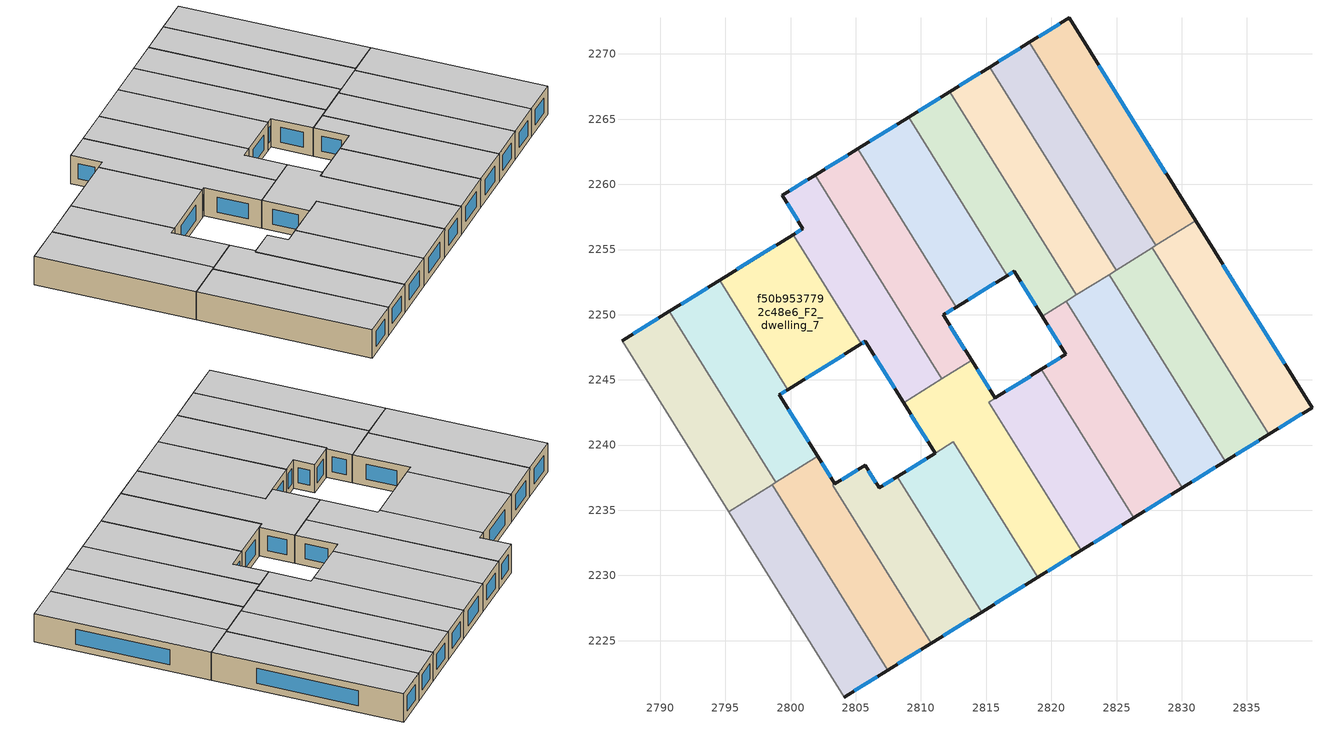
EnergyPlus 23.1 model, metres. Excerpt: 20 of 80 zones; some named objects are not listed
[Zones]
f50b9537792c48e6_F2_dwelling_0
 floor to f50b9537792c48e6_F1_dwelling_0 (EU_floor_Construction): 2821.37,2272.77 2831.06,2257.21 2828.02,2255.31 2818.32,2270.88 z6
 wall outside (EU_wall_Construction): 2831.06,2257.21 2821.37,2272.77 2818.32,2270.88 z6:9
 wall to f50b9537792c48e6_F2_dwelling_1 (EU_wall_Construction): 2818.32,2270.88 2828.02,2255.31 z6:9
 wall to f50b9537792c48e6_F2_dwelling_10 (EU_wall_Construction): 2828.02,2255.31 2831.06,2257.21 z6:9
 window (EU_Window_Construction): 2820.65,2272.33 2819.03,2271.32 / 2828.79,2260.86 2823.64,2269.12 z6.7:8.3
 ceiling to f50b9537792c48e6_F3_dwelling_0 (EU_floor_Construction): 2831.06,2257.21 2821.37,2272.77 2818.32,2270.88 2828.02,2255.31 z9
f50b9537792c48e6_F2_dwelling_1
 floor to f50b9537792c48e6_F1_dwelling_1 (EU_floor_Construction): 2818.32,2270.88 2828.02,2255.31 2824.97,2253.41 2815.27,2268.99 z6
 wall outside (EU_wall_Construction): 2818.32,2270.88 2815.27,2268.99 z6:9
 wall to f50b9537792c48e6_F2_dwelling_2 (EU_wall_Construction): 2815.27,2268.99 2824.97,2253.41 z6:9
 wall to f50b9537792c48e6_F2_dwelling_11 (EU_wall_Construction): 2824.97,2253.41 2827.75,2255.15 z6:9
 wall to f50b9537792c48e6_F2_dwelling_10 (EU_wall_Construction): 2827.75,2255.15 2828.02,2255.31 z6:9
 window (EU_Window_Construction): 2817.6,2270.44 2815.98,2269.44 z6.7:8.3
 ceiling to f50b9537792c48e6_F3_dwelling_1 (EU_floor_Construction): 2828.02,2255.31 2818.32,2270.88 2815.27,2268.99 2824.97,2253.41 z9
f50b9537792c48e6_F2_dwelling_10
 floor to f50b9537792c48e6_F1_dwelling_10 (EU_floor_Construction): 2831.06,2257.21 2839.99,2242.88 2836.68,2240.82 2827.75,2255.15 z6
 wall outside (EU_wall_Construction): 2836.68,2240.82 2839.99,2242.88 2831.06,2257.21 z6:9
 wall to f50b9537792c48e6_F2_dwelling_11 (EU_wall_Construction): 2827.75,2255.15 2836.68,2240.82 z6:9
 window (EU_Window_Construction): 2837.9,2246.24 2833.16,2253.84 / 2837.45,2241.31 2839.21,2242.39 z6.7:8.3
 ceiling to f50b9537792c48e6_F3_dwelling_10 (EU_floor_Construction): 2839.99,2242.88 2831.06,2257.21 2827.75,2255.15 2836.68,2240.82 z9
f50b9537792c48e6_F2_dwelling_11
 floor to f50b9537792c48e6_F1_dwelling_11 (EU_floor_Construction): 2827.75,2255.15 2836.68,2240.82 2833.36,2238.77 2824.44,2253.08 z6
 wall outside (EU_wall_Construction): 2833.36,2238.77 2836.68,2240.82 z6:9
 wall to f50b9537792c48e6_F2_dwelling_12 (EU_wall_Construction): 2824.44,2253.08 2833.36,2238.77 z6:9
 wall to f50b9537792c48e6_F2_dwelling_2 (EU_wall_Construction): 2824.97,2253.41 2824.44,2253.08 z6:9
 window (EU_Window_Construction): 2834.14,2239.25 2835.9,2240.34 z6.7:8.3
 ceiling to f50b9537792c48e6_F3_dwelling_11 (EU_floor_Construction): 2836.68,2240.82 2827.75,2255.15 2824.44,2253.08 2833.36,2238.77 z9
f50b9537792c48e6_F2_dwelling_12
 floor to f50b9537792c48e6_F1_dwelling_12 (EU_floor_Construction): 2824.44,2253.08 2833.36,2238.77 2830.04,2236.71 2821.13,2251.02 z6
 wall outside (EU_wall_Construction): 2830.04,2236.71 2833.36,2238.77 z6:9
 wall to f50b9537792c48e6_F2_dwelling_13 (EU_wall_Construction): 2821.13,2251.02 2830.04,2236.71 z6:9
 wall to f50b9537792c48e6_F2_dwelling_2 (EU_wall_Construction): 2824.44,2253.08 2821.93,2251.52 z6:9
 wall to f50b9537792c48e6_F2_dwelling_3 (EU_wall_Construction): 2821.93,2251.52 2821.13,2251.02 z6:9
 window (EU_Window_Construction): 2830.82,2237.2 2832.58,2238.29 z6.7:8.3
 ceiling to f50b9537792c48e6_F3_dwelling_12 (EU_floor_Construction): 2833.36,2238.77 2824.44,2253.08 2821.13,2251.02 2830.04,2236.71 z9
f50b9537792c48e6_F2_dwelling_13
 floor to f50b9537792c48e6_F1_dwelling_13 (EU_floor_Construction): 2821.13,2251.02 2830.04,2236.71 2826.33,2234.42 2819.24,2245.8 2821.12,2246.97 2819.3,2249.88 z6
 wall outside (EU_wall_Construction): 2819.3,2249.88 2821.12,2246.97 2819.24,2245.8 / 2826.33,2234.42 2830.04,2236.71 z6:9
 wall to f50b9537792c48e6_F2_dwelling_14 (EU_wall_Construction): 2819.24,2245.8 2826.33,2234.42 z6:9
 wall to f50b9537792c48e6_F2_dwelling_3 (EU_wall_Construction): 2821.13,2251.02 2819.3,2249.88 z6:9
 window (EU_Window_Construction): 2819.73,2249.2 2820.7,2247.65 / 2827.2,2234.96 2829.17,2236.18 / 2820.68,2246.69 2819.68,2246.08 z6.7:8.3
 ceiling to f50b9537792c48e6_F3_dwelling_13 (EU_floor_Construction): 2830.04,2236.71 2821.13,2251.02 2819.3,2249.88 2821.12,2246.97 2819.24,2245.8 2826.33,2234.42 z9
f50b9537792c48e6_F2_dwelling_14
 floor to f50b9537792c48e6_F1_dwelling_14 (EU_floor_Construction): 2819.24,2245.8 2826.33,2234.42 2822.29,2231.92 2815.2,2243.3 2815.69,2243.61 z6
 wall outside (EU_wall_Construction): 2822.29,2231.92 2826.33,2234.42 / 2819.24,2245.8 2815.69,2243.61 z6:9
 wall to f50b9537792c48e6_F2_dwelling_15 (EU_wall_Construction): 2815.68,2243.61 2815.2,2243.3 2822.29,2231.92 z6:9
 window (EU_Window_Construction): 2823.24,2232.51 2825.38,2233.83 / 2818.41,2245.29 2816.52,2244.13 z6.7:8.3
 ceiling to f50b9537792c48e6_F3_dwelling_14 (EU_floor_Construction): 2826.33,2234.42 2819.24,2245.8 2815.69,2243.61 2815.2,2243.3 2822.29,2231.92 z9
f50b9537792c48e6_F2_dwelling_15
 floor to f50b9537792c48e6_F1_dwelling_15 (EU_floor_Construction): 2815.69,2243.61 2815.2,2243.3 2822.28,2231.92 2818.96,2229.86 2812.48,2240.25 2811.08,2239.38 2808.66,2243.25 2813.88,2246.5 z6
 wall outside (EU_wall_Construction): 2818.96,2229.86 2822.28,2231.92 / 2808.66,2243.25 2811.08,2239.38 / 2815.69,2243.61 2813.88,2246.5 z6:9
 wall to f50b9537792c48e6_F2_dwelling_16 (EU_wall_Construction): 2812.49,2240.24 2818.96,2229.86 / 2811.08,2239.38 2812.48,2240.25 z6:9
 wall to f50b9537792c48e6_F2_dwelling_6 (EU_wall_Construction): 2811.61,2245.09 2808.66,2243.25 z6:9
 wall to f50b9537792c48e6_F2_dwelling_5 (EU_wall_Construction): 2813.88,2246.5 2811.61,2245.09 z6:9
 window (EU_Window_Construction): 2819.74,2230.34 2821.5,2231.43 / 2809.23,2242.34 2810.51,2240.29 / 2815.26,2244.29 2814.3,2245.82 z6.7:8.3
 ceiling to f50b9537792c48e6_F3_dwelling_15 (EU_floor_Construction): 2822.28,2231.92 2815.2,2243.3 2815.69,2243.61 2813.88,2246.5 2808.66,2243.25 2811.08,2239.38 2812.48,2240.25 2818.96,2229.86 z9
f50b9537792c48e6_F2_dwelling_16
 floor to f50b9537792c48e6_F1_dwelling_16 (EU_floor_Construction): 2812.49,2240.24 2818.96,2229.86 2814.65,2227.19 2808.18,2237.58 z6
 wall outside (EU_wall_Construction): 2814.65,2227.19 2818.96,2229.86 / 2811.08,2239.37 2808.18,2237.58 z6:9
 wall to f50b9537792c48e6_F2_dwelling_17 (EU_wall_Construction): 2808.18,2237.58 2814.65,2227.19 z6:9
 window (EU_Window_Construction): 2815.66,2227.82 2817.95,2229.23 / 2810.4,2238.95 2808.86,2238 z6.7:8.3
 ceiling to f50b9537792c48e6_F3_dwelling_16 (EU_floor_Construction): 2818.96,2229.86 2812.49,2240.24 2808.18,2237.58 2814.65,2227.19 z9
f50b9537792c48e6_F2_dwelling_17
 floor to f50b9537792c48e6_F1_dwelling_17 (EU_floor_Construction): 2808.18,2237.58 2814.65,2227.19 2810.78,2224.8 2803.23,2236.92 2803.39,2237.02 2805.71,2238.45 2806.79,2236.71 z6
 wall outside (EU_wall_Construction): 2810.78,2224.8 2814.65,2227.19 / 2808.18,2237.58 2806.79,2236.71 2805.71,2238.45 2803.39,2237.02 z6:9
 wall to f50b9537792c48e6_F2_dwelling_18 (EU_wall_Construction): 2803.39,2237.02 2803.23,2236.92 2810.78,2224.8 z6:9
 window (EU_Window_Construction): 2811.69,2225.36 2813.74,2226.63 / 2805.16,2238.12 2803.94,2237.36 / 2806.53,2237.12 2805.96,2238.04 / 2807.86,2237.38 2807.12,2236.92 z6.7:8.3
 ceiling to f50b9537792c48e6_F3_dwelling_17 (EU_floor_Construction): 2814.65,2227.19 2808.18,2237.58 2806.79,2236.71 2805.71,2238.45 2803.39,2237.02 2803.23,2236.92 2810.78,2224.8 z9
f50b9537792c48e6_F2_dwelling_18
 floor to f50b9537792c48e6_F1_dwelling_18 (EU_floor_Construction): 2803.39,2237.02 2803.23,2236.92 2810.78,2224.8 2807.45,2222.73 2798.58,2236.97 2801.91,2239.04 2802.07,2239.14 z6
 wall outside (EU_wall_Construction): 2803.39,2237.02 2802.07,2239.14 / 2807.45,2222.73 2810.78,2224.8 z6:9
 wall to f50b9537792c48e6_F2_dwelling_19 (EU_wall_Construction): 2798.58,2236.97 2807.45,2222.73 z6:9
 wall to f50b9537792c48e6_F2_dwelling_8 (EU_wall_Construction): 2802.07,2239.14 2801.91,2239.04 2798.86,2237.15 z6:9
 wall to f50b9537792c48e6_F2_dwelling_9 (EU_wall_Construction): 2798.86,2237.15 2798.58,2236.97 z6:9
 window (EU_Window_Construction): 2803.08,2237.52 2802.38,2238.64 / 2808.23,2223.22 2810,2224.31 z6.7:8.3
 ceiling to f50b9537792c48e6_F3_dwelling_18 (EU_floor_Construction): 2810.78,2224.8 2803.23,2236.92 2803.39,2237.02 2802.07,2239.14 2801.91,2239.04 2798.58,2236.97 2807.45,2222.73 z9
f50b9537792c48e6_F2_dwelling_19
 floor to f50b9537792c48e6_F1_dwelling_19 (EU_floor_Construction): 2798.58,2236.97 2807.45,2222.73 2804.11,2220.67 2795.24,2234.89 z6
 wall outside (EU_wall_Construction): 2804.11,2220.67 2807.45,2222.73 z6:9
 wall adiabatic (EU_wall_Construction): 2795.24,2234.89 2804.11,2220.67 z6:9
 wall to f50b9537792c48e6_F2_dwelling_9 (EU_wall_Construction): 2798.58,2236.97 2795.24,2234.89 z6:9
 window (EU_Window_Construction): 2804.89,2221.15 2806.66,2222.25 z6.7:8.3
 ceiling to f50b9537792c48e6_F3_dwelling_19 (EU_floor_Construction): 2807.45,2222.73 2798.58,2236.97 2795.24,2234.89 2804.11,2220.67 z9
f50b9537792c48e6_F2_dwelling_2
 floor to f50b9537792c48e6_F1_dwelling_2 (EU_floor_Construction): 2815.27,2268.99 2824.97,2253.41 2821.93,2251.52 2812.22,2267.11 z6
 wall outside (EU_wall_Construction): 2815.27,2268.99 2812.22,2267.11 z6:9
 wall to f50b9537792c48e6_F2_dwelling_3 (EU_wall_Construction): 2812.22,2267.11 2821.93,2251.52 z6:9
 window (EU_Window_Construction): 2814.55,2268.55 2812.93,2267.55 z6.7:8.3
 ceiling to f50b9537792c48e6_F3_dwelling_2 (EU_floor_Construction): 2824.97,2253.41 2815.27,2268.99 2812.22,2267.11 2821.93,2251.52 z9
f50b9537792c48e6_F2_dwelling_3
 floor to f50b9537792c48e6_F1_dwelling_3 (EU_floor_Construction): 2812.22,2267.11 2821.93,2251.52 2819.3,2249.88 2817.15,2253.34 2816.61,2253 2809.05,2265.15 z6
 wall outside (EU_wall_Construction): 2812.22,2267.11 2809.05,2265.15 / 2816.61,2253 2817.15,2253.34 2819.3,2249.88 z6:9
 wall to f50b9537792c48e6_F2_dwelling_4 (EU_wall_Construction): 2809.05,2265.15 2816.61,2253 z6:9
 window (EU_Window_Construction): 2811.47,2266.65 2809.79,2265.61 / 2817.66,2252.52 2818.8,2250.69 / 2816.74,2253.08 2817.02,2253.26 z6.7:8.3
 ceiling to f50b9537792c48e6_F3_dwelling_3 (EU_floor_Construction): 2821.93,2251.52 2812.22,2267.11 2809.05,2265.15 2816.61,2253 2817.15,2253.34 2819.3,2249.88 z9
f50b9537792c48e6_F2_dwelling_4
 floor to f50b9537792c48e6_F1_dwelling_4 (EU_floor_Construction): 2809.05,2265.15 2816.61,2253 2812.7,2250.59 2805.14,2262.72 z6
 wall outside (EU_wall_Construction): 2812.7,2250.59 2816.61,2253 / 2809.05,2265.15 2805.14,2262.72 z6:9
 wall to f50b9537792c48e6_F2_dwelling_5 (EU_wall_Construction): 2805.14,2262.72 2812.7,2250.59 z6:9
 window (EU_Window_Construction): 2813.62,2251.15 2815.7,2252.44 / 2808.13,2264.58 2806.06,2263.29 z6.7:8.3
 ceiling to f50b9537792c48e6_F3_dwelling_4 (EU_floor_Construction): 2816.61,2253 2809.05,2265.15 2805.14,2262.72 2812.7,2250.59 z9
f50b9537792c48e6_F2_dwelling_5
 floor to f50b9537792c48e6_F1_dwelling_5 (EU_floor_Construction): 2805.14,2262.72 2812.7,2250.59 2811.72,2249.98 2813.88,2246.5 2811.61,2245.09 2801.88,2260.7 z6
 wall outside (EU_wall_Construction): 2805.14,2262.72 2801.88,2260.7 / 2813.88,2246.5 2811.72,2249.98 2812.7,2250.59 z6:9
 wall to f50b9537792c48e6_F2_dwelling_6 (EU_wall_Construction): 2801.88,2260.7 2811.61,2245.09 z6:9
 window (EU_Window_Construction): 2804.37,2262.25 2802.64,2261.18 / 2811.95,2250.12 2812.47,2250.44 / 2813.37,2247.32 2812.22,2249.16 z6.7:8.3
 ceiling to f50b9537792c48e6_F3_dwelling_5 (EU_floor_Construction): 2813.88,2246.5 2811.72,2249.98 2812.7,2250.59 2805.14,2262.72 2801.88,2260.7 2811.61,2245.09 z9
f50b9537792c48e6_F2_dwelling_6
 floor to f50b9537792c48e6_F1_dwelling_6 (EU_floor_Construction): 2801.88,2260.7 2811.61,2245.09 2808.66,2243.25 2805.74,2247.95 2805.43,2247.76 2800.21,2256.15 2800.95,2256.61 2799.36,2259.15 z6
 wall outside (EU_wall_Construction): 2801.88,2260.7 2799.36,2259.15 2800.95,2256.61 2800.21,2256.15 / 2805.43,2247.76 2805.74,2247.95 2808.66,2243.25 z6:9
 wall to f50b9537792c48e6_F2_dwelling_7 (EU_wall_Construction): 2800.21,2256.15 2805.43,2247.76 z6:9
 window (EU_Window_Construction): 2800.77,2256.5 2800.38,2256.25 / 2799.73,2258.55 2800.58,2257.2 / 2801.29,2260.34 2799.95,2259.51 / 2806.42,2246.84 2807.98,2244.36 / 2805.51,2247.8 2805.67,2247.9 z6.7:8.3
 ceiling to f50b9537792c48e6_F3_dwelling_6 (EU_floor_Construction): 2811.61,2245.09 2801.88,2260.7 2799.36,2259.15 2800.95,2256.61 2800.21,2256.15 2805.43,2247.76 2805.74,2247.95 2808.66,2243.25 z9
f50b9537792c48e6_F2_dwelling_7
 floor to f50b9537792c48e6_F1_dwelling_7 (EU_floor_Construction): 2800.21,2256.15 2805.43,2247.76 2799.78,2244.25 2794.55,2252.64 z6
 wall outside (EU_wall_Construction): 2799.78,2244.25 2805.43,2247.76 / 2800.21,2256.15 2794.55,2252.64 z6:9
 wall to f50b9537792c48e6_F2_dwelling_8 (EU_wall_Construction): 2794.55,2252.64 2799.78,2244.25 z6:9
 window (EU_Window_Construction): 2801.11,2245.07 2804.11,2246.93 / 2798.88,2255.32 2795.88,2253.47 z6.7:8.3
 ceiling to f50b9537792c48e6_F3_dwelling_7 (EU_floor_Construction): 2805.43,2247.76 2800.21,2256.15 2794.55,2252.64 2799.78,2244.25 z9
f50b9537792c48e6_F2_dwelling_8
 floor to f50b9537792c48e6_F1_dwelling_8 (EU_floor_Construction): 2794.55,2252.64 2799.78,2244.25 2799.13,2243.85 2802.07,2239.14 2798.86,2237.15 2790.69,2250.26 z6
 wall outside (EU_wall_Construction): 2794.55,2252.64 2790.69,2250.26 / 2802.07,2239.14 2799.13,2243.85 2799.78,2244.25 z6:9
 wall to f50b9537792c48e6_F2_dwelling_9 (EU_wall_Construction): 2790.69,2250.26 2798.86,2237.15 z6:9
 window (EU_Window_Construction): 2793.64,2252.08 2791.6,2250.82 / 2799.28,2243.94 2799.63,2244.16 / 2801.38,2240.25 2799.82,2242.74 z6.7:8.3
 ceiling to f50b9537792c48e6_F3_dwelling_8 (EU_floor_Construction): 2802.07,2239.14 2799.13,2243.85 2799.78,2244.25 2794.55,2252.64 2790.69,2250.26 2798.86,2237.15 z9
f50b9537792c48e6_F2_dwelling_9
 floor to f50b9537792c48e6_F1_dwelling_9 (EU_floor_Construction): 2790.69,2250.26 2798.86,2237.15 2795.24,2234.89 2787.07,2248.02 z6
 wall outside (EU_wall_Construction): 2790.69,2250.26 2787.07,2248.02 z6:9
 wall adiabatic (EU_wall_Construction): 2787.07,2248.02 2795.24,2234.89 z6:9
 window (EU_Window_Construction): 2789.84,2249.73 2787.92,2248.54 z6.7:8.3
 ceiling to f50b9537792c48e6_F3_dwelling_9 (EU_floor_Construction): 2798.86,2237.15 2790.69,2250.26 2787.07,2248.02 2795.24,2234.89 z9
[Building]
EU S2 Campaign: North Axis=0; Terrain=City; Solar Distribution=FullExterior
[Site:Location]
Budapest.Ferenc.Liszt.Intl.AP: Latitude=47.437; Longitude=19.256; Time Zone=1; Elevation=185
[SizingPeriod:WeatherFileDays]
AnnualSizingPeriod: Begin Month=1; Begin Day of Month=1; End Month=12; End Day of Month=31; Day of Week for Start Day=Monday; Use Weather File Daylight Saving Period=No; Use Weather File Rain and Snow Indicators=No
[MATERIAL]
EU_InternalMass_Material: Roughness=MediumRough; Thickness=0.1; Conductivity=1; Density=1800; Specific Heat=900; Thermal Absorptance=0.9; Solar Absorptance=0.7; Visible Absorptance=0.7
[MATERIAL:NOMASS] Roughness=MediumRough; Thermal Absorptance=0.9; Solar Absorptance=0.7; Visible Absorptance=0.7
Name | Thermal Resistance
EU_wall_NoMass | 0.832559
EU_floor_NoMass | 0.872794
[WINDOWMATERIAL:SIMPLEGLAZINGSYSTEM]
EU_Window_SimpleGlazing: UFactor=2.79869; Solar Heat Gain Coefficient=0.75; Visible Transmittance=0.75
[CONSTRUCTION]
EU_wall_Construction: EU_wall_NoMass
EU_floor_Construction: EU_floor_NoMass
EU_Window_Construction: EU_Window_SimpleGlazing
EU_InternalMass_Construction: EU_InternalMass_Material
[ZONE] Type=1; Multiplier=1; Ceiling Height=autocalculate; Floor Area=autocalculate; Part of Total Floor Area=Yes
Name | Volume
f50b9537792c48e6_F2_dwelling_0; f50b9537792c48e6_F2_dwelling_4 | 197.481
f50b9537792c48e6_F2_dwelling_1; f50b9537792c48e6_F2_dwelling_11 | 197.491
f50b9537792c48e6_F2_dwelling_10; f50b9537792c48e6_F2_dwelling_9 | 197.487
f50b9537792c48e6_F2_dwelling_12 | 197.468
f50b9537792c48e6_F2_dwelling_13 | 197.493
f50b9537792c48e6_F2_dwelling_14 | 191.338
f50b9537792c48e6_F2_dwelling_15 | 226.234
f50b9537792c48e6_F2_dwelling_16 | 185.778
f50b9537792c48e6_F2_dwelling_17 | 185.071
f50b9537792c48e6_F2_dwelling_18 | 198.889
f50b9537792c48e6_F2_dwelling_19 | 197.484
f50b9537792c48e6_F2_dwelling_2 | 197.479
f50b9537792c48e6_F2_dwelling_3 | 197.502
f50b9537792c48e6_F2_dwelling_5 | 197.466
f50b9537792c48e6_F2_dwelling_6 | 197.524
f50b9537792c48e6_F2_dwelling_7 | 197.459
f50b9537792c48e6_F2_dwelling_8 | 197.5
[INTERNALMASS] Construction=EU_InternalMass_Construction
Name | Zone or ZoneList | Surface Area
f50b9537792c48e6_F2_dwelling_0_EU_InternalMass | f50b9537792c48e6_F2_dwelling_0 | 65.8273
f50b9537792c48e6_F2_dwelling_1_EU_InternalMass | f50b9537792c48e6_F2_dwelling_1 | 65.8302
f50b9537792c48e6_F2_dwelling_2_EU_InternalMass | f50b9537792c48e6_F2_dwelling_2 | 65.8262
f50b9537792c48e6_F2_dwelling_3_EU_InternalMass | f50b9537792c48e6_F2_dwelling_3 | 65.8343
f50b9537792c48e6_F2_dwelling_4_EU_InternalMass | f50b9537792c48e6_F2_dwelling_4 | 65.8269
f50b9537792c48e6_F2_dwelling_5_EU_InternalMass | f50b9537792c48e6_F2_dwelling_5 | 65.8221
f50b9537792c48e6_F2_dwelling_6_EU_InternalMass | f50b9537792c48e6_F2_dwelling_6 | 65.8412
f50b9537792c48e6_F2_dwelling_7_EU_InternalMass | f50b9537792c48e6_F2_dwelling_7 | 65.8197
f50b9537792c48e6_F2_dwelling_8_EU_InternalMass | f50b9537792c48e6_F2_dwelling_8 | 65.8336
f50b9537792c48e6_F2_dwelling_9_EU_InternalMass | f50b9537792c48e6_F2_dwelling_9 | 65.8288
f50b9537792c48e6_F2_dwelling_10_EU_InternalMass | f50b9537792c48e6_F2_dwelling_10 | 65.8289
f50b9537792c48e6_F2_dwelling_11_EU_InternalMass | f50b9537792c48e6_F2_dwelling_11 | 65.8305
f50b9537792c48e6_F2_dwelling_12_EU_InternalMass | f50b9537792c48e6_F2_dwelling_12 | 65.8225
f50b9537792c48e6_F2_dwelling_13_EU_InternalMass | f50b9537792c48e6_F2_dwelling_13 | 65.831
f50b9537792c48e6_F2_dwelling_14_EU_InternalMass | f50b9537792c48e6_F2_dwelling_14 | 63.7777
f50b9537792c48e6_F2_dwelling_15_EU_InternalMass | f50b9537792c48e6_F2_dwelling_15 | 75.4383
f50b9537792c48e6_F2_dwelling_16_EU_InternalMass | f50b9537792c48e6_F2_dwelling_16 | 61.9368
f50b9537792c48e6_F2_dwelling_17_EU_InternalMass | f50b9537792c48e6_F2_dwelling_17 | 61.6863
f50b9537792c48e6_F2_dwelling_18_EU_InternalMass | f50b9537792c48e6_F2_dwelling_18 | 66.2962
f50b9537792c48e6_F2_dwelling_19_EU_InternalMass | f50b9537792c48e6_F2_dwelling_19 | 65.8278
[OTHEREQUIPMENT] Fuel Type=Electricity; Design Level Calculation Method=Watts/Area; Power per Zone Floor Area=1; Fraction Latent=0; Fraction Radiant=0; Fraction Lost=0; Carbon Dioxide Generation Rate=0; EndUse Subcategory=EU_Step8_InternalGains
Name | Zone or ZoneList or Space or SpaceList | Schedule
EU_Step8_InternalGain_f50b9537792c48e6_F2_dwelling_0_f000 | f50b9537792c48e6_F2_dwelling_0 | EU_Step8_GainSchedule_f50b9537792c48e6_F2_dwelling_0_f000
EU_Step8_InternalGain_f50b9537792c48e6_F2_dwelling_1_f000 | f50b9537792c48e6_F2_dwelling_1 | EU_Step8_GainSchedule_f50b9537792c48e6_F2_dwelling_1_f000
EU_Step8_InternalGain_f50b9537792c48e6_F2_dwelling_2_f000 | f50b9537792c48e6_F2_dwelling_2 | EU_Step8_GainSchedule_f50b9537792c48e6_F2_dwelling_2_f000
EU_Step8_InternalGain_f50b9537792c48e6_F2_dwelling_3_f000 | f50b9537792c48e6_F2_dwelling_3 | EU_Step8_GainSchedule_f50b9537792c48e6_F2_dwelling_3_f000
EU_Step8_InternalGain_f50b9537792c48e6_F2_dwelling_4_f000 | f50b9537792c48e6_F2_dwelling_4 | EU_Step8_GainSchedule_f50b9537792c48e6_F2_dwelling_4_f000
EU_Step8_InternalGain_f50b9537792c48e6_F2_dwelling_5_f000 | f50b9537792c48e6_F2_dwelling_5 | EU_Step8_GainSchedule_f50b9537792c48e6_F2_dwelling_5_f000
EU_Step8_InternalGain_f50b9537792c48e6_F2_dwelling_6_f000 | f50b9537792c48e6_F2_dwelling_6 | EU_Step8_GainSchedule_f50b9537792c48e6_F2_dwelling_6_f000
EU_Step8_InternalGain_f50b9537792c48e6_F2_dwelling_7_f000 | f50b9537792c48e6_F2_dwelling_7 | EU_Step8_GainSchedule_f50b9537792c48e6_F2_dwelling_7_f000
EU_Step8_InternalGain_f50b9537792c48e6_F2_dwelling_8_f000 | f50b9537792c48e6_F2_dwelling_8 | EU_Step8_GainSchedule_f50b9537792c48e6_F2_dwelling_8_f000
EU_Step8_InternalGain_f50b9537792c48e6_F2_dwelling_9_f000 | f50b9537792c48e6_F2_dwelling_9 | EU_Step8_GainSchedule_f50b9537792c48e6_F2_dwelling_9_f000
EU_Step8_InternalGain_f50b9537792c48e6_F2_dwelling_10_f000 | f50b9537792c48e6_F2_dwelling_10 | EU_Step8_GainSchedule_f50b9537792c48e6_F2_dwelling_10_f000
EU_Step8_InternalGain_f50b9537792c48e6_F2_dwelling_11_f000 | f50b9537792c48e6_F2_dwelling_11 | EU_Step8_GainSchedule_f50b9537792c48e6_F2_dwelling_11_f000
EU_Step8_InternalGain_f50b9537792c48e6_F2_dwelling_12_f000 | f50b9537792c48e6_F2_dwelling_12 | EU_Step8_GainSchedule_f50b9537792c48e6_F2_dwelling_12_f000
EU_Step8_InternalGain_f50b9537792c48e6_F2_dwelling_13_f000 | f50b9537792c48e6_F2_dwelling_13 | EU_Step8_GainSchedule_f50b9537792c48e6_F2_dwelling_13_f000
EU_Step8_InternalGain_f50b9537792c48e6_F2_dwelling_14_f000 | f50b9537792c48e6_F2_dwelling_14 | EU_Step8_GainSchedule_f50b9537792c48e6_F2_dwelling_14_f000
EU_Step8_InternalGain_f50b9537792c48e6_F2_dwelling_15_f000 | f50b9537792c48e6_F2_dwelling_15 | EU_Step8_GainSchedule_f50b9537792c48e6_F2_dwelling_15_f000
EU_Step8_InternalGain_f50b9537792c48e6_F2_dwelling_16_f000 | f50b9537792c48e6_F2_dwelling_16 | EU_Step8_GainSchedule_f50b9537792c48e6_F2_dwelling_16_f000
EU_Step8_InternalGain_f50b9537792c48e6_F2_dwelling_17_f000 | f50b9537792c48e6_F2_dwelling_17 | EU_Step8_GainSchedule_f50b9537792c48e6_F2_dwelling_17_f000
EU_Step8_InternalGain_f50b9537792c48e6_F2_dwelling_18_f000 | f50b9537792c48e6_F2_dwelling_18 | EU_Step8_GainSchedule_f50b9537792c48e6_F2_dwelling_18_f000
EU_Step8_InternalGain_f50b9537792c48e6_F2_dwelling_19_f000 | f50b9537792c48e6_F2_dwelling_19 | EU_Step8_GainSchedule_f50b9537792c48e6_F2_dwelling_19_f000
[ZONEVENTILATION:DESIGNFLOWRATE] Schedule=EU_AlwaysOn; Design Flow Rate Calculation Method=AirChanges/Hour; Air Changes per Hour=0.475469; Ventilation Type=Natural; Fan Pressure Rise=0; Fan Total Efficiency=1; Constant Term Coefficient=1; Temperature Term Coefficient=0; Velocity Term Coefficient=0; Velocity Squared Term Coefficient=0; Minimum Indoor Temperature=-100; Maximum Indoor Temperature=100; Delta Temperature=-100; Minimum Outdoor Temperature=-100; Maximum Outdoor Temperature=100; Maximum Wind Speed=40
Name | Zone or ZoneList or Space or SpaceList
EU_ConstantAir_f50b9537792c48e6_F2_dwelling_0 | f50b9537792c48e6_F2_dwelling_0
EU_ConstantAir_f50b9537792c48e6_F2_dwelling_1 | f50b9537792c48e6_F2_dwelling_1
EU_ConstantAir_f50b9537792c48e6_F2_dwelling_2 | f50b9537792c48e6_F2_dwelling_2
EU_ConstantAir_f50b9537792c48e6_F2_dwelling_3 | f50b9537792c48e6_F2_dwelling_3
EU_ConstantAir_f50b9537792c48e6_F2_dwelling_4 | f50b9537792c48e6_F2_dwelling_4
EU_ConstantAir_f50b9537792c48e6_F2_dwelling_5 | f50b9537792c48e6_F2_dwelling_5
EU_ConstantAir_f50b9537792c48e6_F2_dwelling_6 | f50b9537792c48e6_F2_dwelling_6
EU_ConstantAir_f50b9537792c48e6_F2_dwelling_7 | f50b9537792c48e6_F2_dwelling_7
EU_ConstantAir_f50b9537792c48e6_F2_dwelling_8 | f50b9537792c48e6_F2_dwelling_8
EU_ConstantAir_f50b9537792c48e6_F2_dwelling_9 | f50b9537792c48e6_F2_dwelling_9
EU_ConstantAir_f50b9537792c48e6_F2_dwelling_10 | f50b9537792c48e6_F2_dwelling_10
EU_ConstantAir_f50b9537792c48e6_F2_dwelling_11 | f50b9537792c48e6_F2_dwelling_11
EU_ConstantAir_f50b9537792c48e6_F2_dwelling_12 | f50b9537792c48e6_F2_dwelling_12
EU_ConstantAir_f50b9537792c48e6_F2_dwelling_13 | f50b9537792c48e6_F2_dwelling_13
EU_ConstantAir_f50b9537792c48e6_F2_dwelling_14 | f50b9537792c48e6_F2_dwelling_14
EU_ConstantAir_f50b9537792c48e6_F2_dwelling_15 | f50b9537792c48e6_F2_dwelling_15
EU_ConstantAir_f50b9537792c48e6_F2_dwelling_16 | f50b9537792c48e6_F2_dwelling_16
EU_ConstantAir_f50b9537792c48e6_F2_dwelling_17 | f50b9537792c48e6_F2_dwelling_17
EU_ConstantAir_f50b9537792c48e6_F2_dwelling_18 | f50b9537792c48e6_F2_dwelling_18
EU_ConstantAir_f50b9537792c48e6_F2_dwelling_19 | f50b9537792c48e6_F2_dwelling_19
[HVACTEMPLATE:ZONE:IDEALLOADSAIRSYSTEM] System Availability Schedule=EU_AlwaysOn; Maximum Heating Supply Air Temperature=50; Minimum Cooling Supply Air Temperature=13; Maximum Heating Supply Air Humidity Ratio=0.0156; Minimum Cooling Supply Air Humidity Ratio=0.0077; Heating Limit=NoLimit; Cooling Limit=NoLimit; Heating Availability Schedule=EU_AlwaysOn; Cooling Availability Schedule=EU_CoolingOff; Dehumidification Control Type=ConstantSensibleHeatRatio; Cooling Sensible Heat Ratio=0.7; Dehumidification Setpoint=60; Humidification Control Type=None; Humidification Setpoint=30; Outdoor Air Method=None; Outdoor Air Flow Rate per Person=0.00944; Outdoor Air Flow Rate per Zone Floor Area=0; Outdoor Air Flow Rate per Zone=0; Demand Controlled Ventilation Type=None; Outdoor Air Economizer Type=NoEconomizer; Heat Recovery Type=None; Sensible Heat Recovery Effectiveness=0.7; Latent Heat Recovery Effectiveness=0.65
Name | Template Thermostat
f50b9537792c48e6_F2_dwelling_0 | EU_HeatOnly_f50b9537792c48e6_F2_dwelling_0
f50b9537792c48e6_F2_dwelling_1 | EU_HeatOnly_f50b9537792c48e6_F2_dwelling_1
f50b9537792c48e6_F2_dwelling_2 | EU_HeatOnly_f50b9537792c48e6_F2_dwelling_2
f50b9537792c48e6_F2_dwelling_3 | EU_HeatOnly_f50b9537792c48e6_F2_dwelling_3
f50b9537792c48e6_F2_dwelling_4 | EU_HeatOnly_f50b9537792c48e6_F2_dwelling_4
f50b9537792c48e6_F2_dwelling_5 | EU_HeatOnly_f50b9537792c48e6_F2_dwelling_5
f50b9537792c48e6_F2_dwelling_6 | EU_HeatOnly_f50b9537792c48e6_F2_dwelling_6
f50b9537792c48e6_F2_dwelling_7 | EU_HeatOnly_f50b9537792c48e6_F2_dwelling_7
f50b9537792c48e6_F2_dwelling_8 | EU_HeatOnly_f50b9537792c48e6_F2_dwelling_8
f50b9537792c48e6_F2_dwelling_9 | EU_HeatOnly_f50b9537792c48e6_F2_dwelling_9
f50b9537792c48e6_F2_dwelling_10 | EU_HeatOnly_f50b9537792c48e6_F2_dwelling_10
f50b9537792c48e6_F2_dwelling_11 | EU_HeatOnly_f50b9537792c48e6_F2_dwelling_11
f50b9537792c48e6_F2_dwelling_12 | EU_HeatOnly_f50b9537792c48e6_F2_dwelling_12
f50b9537792c48e6_F2_dwelling_13 | EU_HeatOnly_f50b9537792c48e6_F2_dwelling_13
f50b9537792c48e6_F2_dwelling_14 | EU_HeatOnly_f50b9537792c48e6_F2_dwelling_14
f50b9537792c48e6_F2_dwelling_15 | EU_HeatOnly_f50b9537792c48e6_F2_dwelling_15
f50b9537792c48e6_F2_dwelling_16 | EU_HeatOnly_f50b9537792c48e6_F2_dwelling_16
f50b9537792c48e6_F2_dwelling_17 | EU_HeatOnly_f50b9537792c48e6_F2_dwelling_17
f50b9537792c48e6_F2_dwelling_18 | EU_HeatOnly_f50b9537792c48e6_F2_dwelling_18
f50b9537792c48e6_F2_dwelling_19 | EU_HeatOnly_f50b9537792c48e6_F2_dwelling_19
[SIZING:ZONE] Zone Cooling Design Supply Air Temperature Input Method=SupplyAirTemperature; Zone Cooling Design Supply Air Temperature=13; Zone Heating Design Supply Air Temperature Input Method=SupplyAirTemperature; Zone Heating Design Supply Air Temperature=50; Zone Cooling Design Supply Air Humidity Ratio=0.008; Zone Heating Design Supply Air Humidity Ratio=0.008; Cooling Design Air Flow Method=DesignDay; Cooling Design Air Flow Rate=0; Cooling Minimum Air Flow per Zone Floor Area=0.000762; Cooling Minimum Air Flow=0; Cooling Minimum Air Flow Fraction=0.2; Heating Design Air Flow Method=DesignDay; Heating Design Air Flow Rate=0; Heating Maximum Air Flow per Zone Floor Area=0.002032; Heating Maximum Air Flow=0.141576; Heating Maximum Air Flow Fraction=0.3; Account for Dedicated Outdoor Air System=No; Dedicated Outdoor Air System Control Strategy=NeutralSupplyAir; Dedicated Outdoor Air Low Setpoint Temperature for Design=autosize; Dedicated Outdoor Air High Setpoint Temperature for Design=autosize; Zone Load Sizing Method=Sensible Load Only No Latent Load; Zone Latent Cooling Design Supply Air Humidity Ratio Input Method=HumidityRatioDifference; Zone Cooling Design Supply Air Humidity Ratio Difference=0.005; Zone Latent Heating Design Supply Air Humidity Ratio Input Method=HumidityRatioDifference; Zone Humidification Design Supply Air Humidity Ratio Difference=0.005
f50b9537792c48e6_F2_dwelling_0; f50b9537792c48e6_F2_dwelling_1; f50b9537792c48e6_F2_dwelling_2; f50b9537792c48e6_F2_dwelling_3; f50b9537792c48e6_F2_dwelling_4; f50b9537792c48e6_F2_dwelling_5; f50b9537792c48e6_F2_dwelling_6; f50b9537792c48e6_F2_dwelling_7; f50b9537792c48e6_F2_dwelling_8; f50b9537792c48e6_F2_dwelling_9; f50b9537792c48e6_F2_dwelling_10; f50b9537792c48e6_F2_dwelling_11; f50b9537792c48e6_F2_dwelling_12; f50b9537792c48e6_F2_dwelling_13; f50b9537792c48e6_F2_dwelling_14; f50b9537792c48e6_F2_dwelling_15; f50b9537792c48e6_F2_dwelling_16; f50b9537792c48e6_F2_dwelling_17; f50b9537792c48e6_F2_dwelling_18; f50b9537792c48e6_F2_dwelling_19
[SCHEDULE:CONSTANT]
Name | Hourly Value
EU_AlwaysOn | 1
EU_CoolingOff | 0
[SCHEDULE:FILE] Column Number=1; Rows to Skip at Top=0; Number of Hours of Data=8760; Column Separator=Comma; Interpolate to Timestep=No; Minutes per Item=60; Adjust Schedule for Daylight Savings=Yes
Name | File
EU_Step8_GainSchedule_f50b9537792c48e6_F2_dwelling_0_f000 | ../../schedules/f50b9537792c48e6/f50b9537792c48e6_F2_dwelling_0_f000_gain.csv
EU_Step8_GainSchedule_f50b9537792c48e6_F2_dwelling_1_f000 | ../../schedules/f50b9537792c48e6/f50b9537792c48e6_F2_dwelling_1_f000_gain.csv
EU_Step8_GainSchedule_f50b9537792c48e6_F2_dwelling_2_f000 | ../../schedules/f50b9537792c48e6/f50b9537792c48e6_F2_dwelling_2_f000_gain.csv
EU_Step8_GainSchedule_f50b9537792c48e6_F2_dwelling_3_f000 | ../../schedules/f50b9537792c48e6/f50b9537792c48e6_F2_dwelling_3_f000_gain.csv
EU_Step8_GainSchedule_f50b9537792c48e6_F2_dwelling_4_f000 | ../../schedules/f50b9537792c48e6/f50b9537792c48e6_F2_dwelling_4_f000_gain.csv
EU_Step8_GainSchedule_f50b9537792c48e6_F2_dwelling_5_f000 | ../../schedules/f50b9537792c48e6/f50b9537792c48e6_F2_dwelling_5_f000_gain.csv
EU_Step8_GainSchedule_f50b9537792c48e6_F2_dwelling_6_f000 | ../../schedules/f50b9537792c48e6/f50b9537792c48e6_F2_dwelling_6_f000_gain.csv
EU_Step8_GainSchedule_f50b9537792c48e6_F2_dwelling_7_f000 | ../../schedules/f50b9537792c48e6/f50b9537792c48e6_F2_dwelling_7_f000_gain.csv
EU_Step8_GainSchedule_f50b9537792c48e6_F2_dwelling_8_f000 | ../../schedules/f50b9537792c48e6/f50b9537792c48e6_F2_dwelling_8_f000_gain.csv
EU_Step8_GainSchedule_f50b9537792c48e6_F2_dwelling_9_f000 | ../../schedules/f50b9537792c48e6/f50b9537792c48e6_F2_dwelling_9_f000_gain.csv
EU_Step8_GainSchedule_f50b9537792c48e6_F2_dwelling_10_f000 | ../../schedules/f50b9537792c48e6/f50b9537792c48e6_F2_dwelling_10_f000_gain.csv
EU_Step8_GainSchedule_f50b9537792c48e6_F2_dwelling_11_f000 | ../../schedules/f50b9537792c48e6/f50b9537792c48e6_F2_dwelling_11_f000_gain.csv
EU_Step8_GainSchedule_f50b9537792c48e6_F2_dwelling_12_f000 | ../../schedules/f50b9537792c48e6/f50b9537792c48e6_F2_dwelling_12_f000_gain.csv
EU_Step8_GainSchedule_f50b9537792c48e6_F2_dwelling_13_f000 | ../../schedules/f50b9537792c48e6/f50b9537792c48e6_F2_dwelling_13_f000_gain.csv
EU_Step8_GainSchedule_f50b9537792c48e6_F2_dwelling_14_f000 | ../../schedules/f50b9537792c48e6/f50b9537792c48e6_F2_dwelling_14_f000_gain.csv
EU_Step8_GainSchedule_f50b9537792c48e6_F2_dwelling_15_f000 | ../../schedules/f50b9537792c48e6/f50b9537792c48e6_F2_dwelling_15_f000_gain.csv
EU_Step8_GainSchedule_f50b9537792c48e6_F2_dwelling_16_f000 | ../../schedules/f50b9537792c48e6/f50b9537792c48e6_F2_dwelling_16_f000_gain.csv
EU_Step8_GainSchedule_f50b9537792c48e6_F2_dwelling_17_f000 | ../../schedules/f50b9537792c48e6/f50b9537792c48e6_F2_dwelling_17_f000_gain.csv
EU_Step8_GainSchedule_f50b9537792c48e6_F2_dwelling_18_f000 | ../../schedules/f50b9537792c48e6/f50b9537792c48e6_F2_dwelling_18_f000_gain.csv
EU_Step8_GainSchedule_f50b9537792c48e6_F2_dwelling_19_f000 | ../../schedules/f50b9537792c48e6/f50b9537792c48e6_F2_dwelling_19_f000_gain.csv
